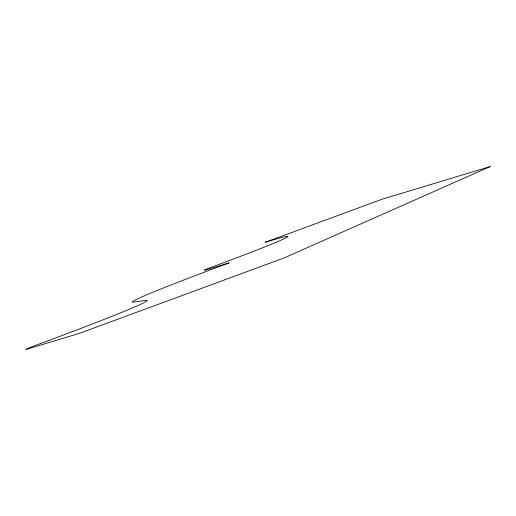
<?xml version="1.0" encoding="UTF-8"?>
<svg xmlns="http://www.w3.org/2000/svg" width="516" height="516" viewBox="0 0 516 516"><rect width="100%" height="100%" fill="white"/><g stroke="black" fill="none" stroke-linecap="round" stroke-linejoin="round"><path stroke-width="0.77" d="M490.2 166.584L283.948 258L79.432 333.355L28.503 348.732A24.8 0.606 -19.5 0 1 38.223 344.424A242.797 5.934 -19.5 0 0 144.964 300.422L134.354 302.079A221.945 5.424 -19.5 0 1 229.123 262.896L207.097 269.552A24.794 0.606 -19.5 0 1 215.191 265.843A166.178 4.057 -19.5 0 0 265.069 242.333L381.93 199.273L490.2 166.584"/></g></svg>
